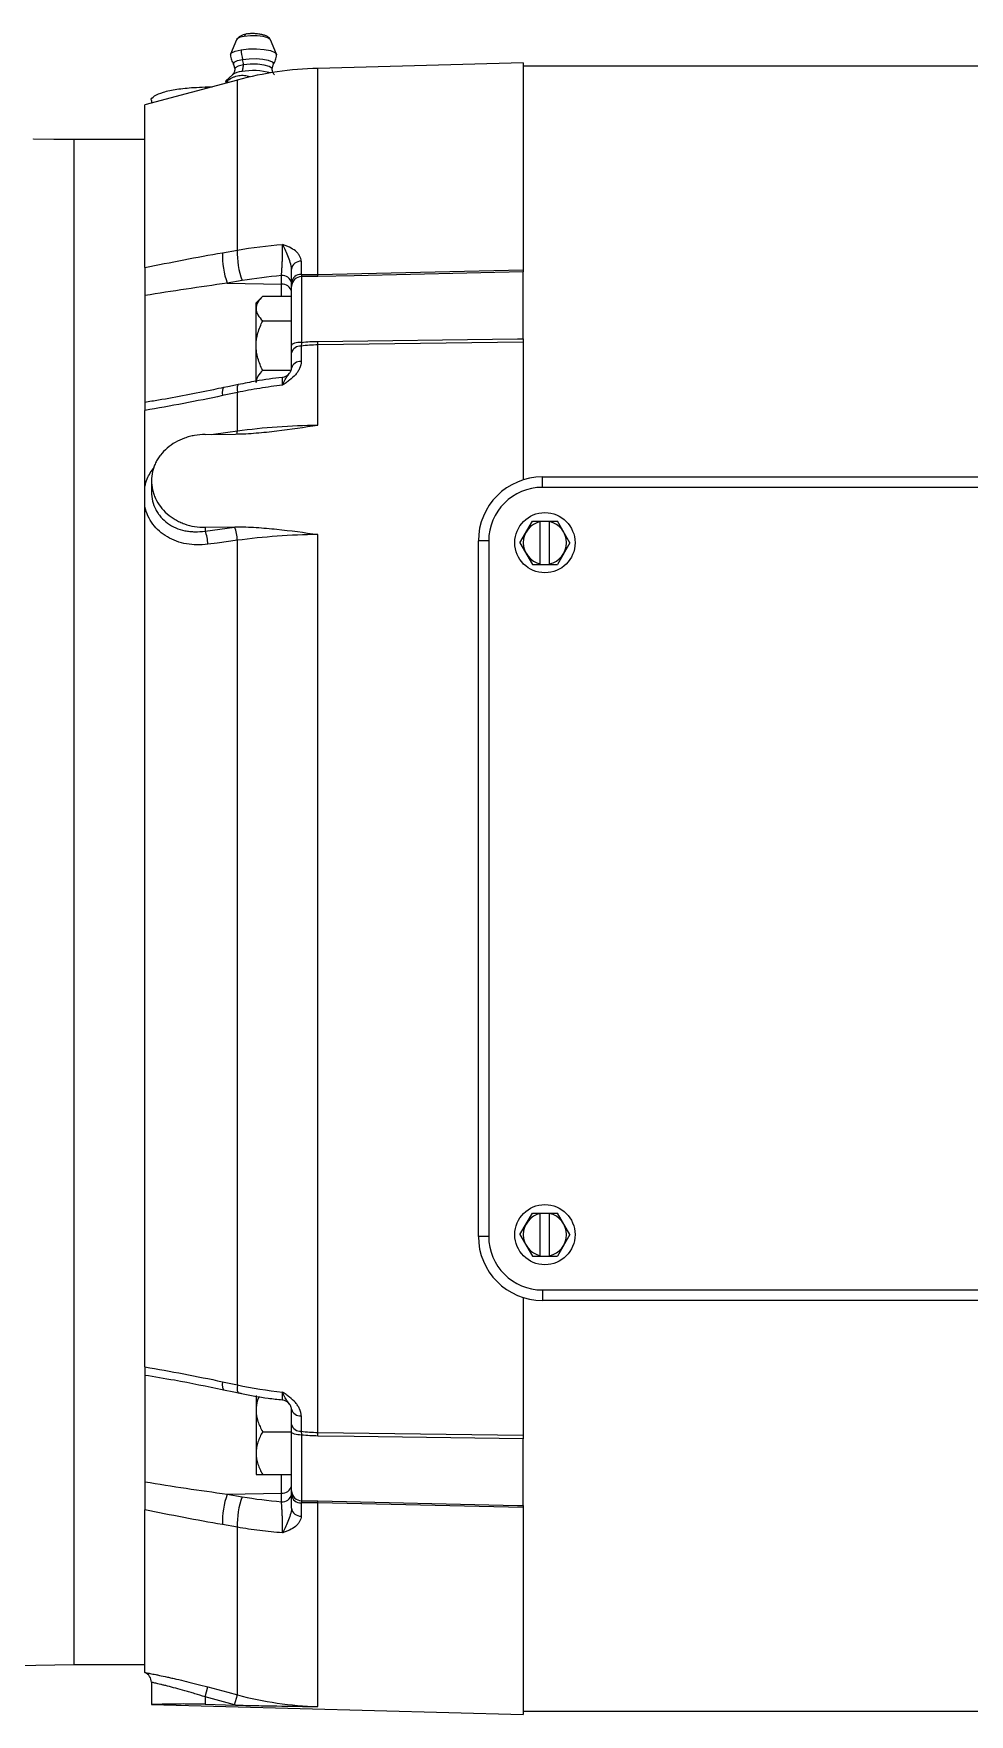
# Model space of a CAD drawing. Header units: inches. Extents: x -17.7 to 12.2, y -5.2 to 7.1.
# Drawn here: x -8.68 to -3.26, y -4.77 to 4.94 of the extents above; entities that cross this region are included whole.
import ezdxf

# ---------------------------------------------------------------- set-up
doc = ezdxf.new("R2010")
doc.units = ezdxf.units.IN
doc.header["$MEASUREMENT"] = 0

msp = doc.modelspace()

# ---------------------------------------------------------------- linework, layer by layer
at = {"color": 7, "linetype": 'Continuous', "lineweight": 25}
for p, q in [((-7.5019, 4.9075), (-7.5366, 4.825)), ((-7.5015, 4.9084), (-7.5019, 4.9075)), ((-7.3061, 4.9075), (-7.3064, 4.9081)), ((-7.2714, 4.825), (-7.3061, 4.9075)), ((-7.5187, 4.7639), (-7.5118, 4.7387)), ((-7.2962, 4.7385), (-7.2895, 4.7636)), ((-5.844, 4.7735), (-7.0321, 4.7423)), ((-5.844, 4.7735), (-5.844, 3.5783)), ((-7.4974, 4.6749), (-8.032, 4.5316)), ((-7.564, 4.6675), (-7.564, 4.657)), ((-7.5254, 4.7049), (-7.5633, 4.6696)), ((-7.5118, 4.739), (-7.5118, 4.738)), ((-7.2962, 4.7379), (-7.2962, 4.7388)), ((-0.8989, 4.7555), (-5.844, 4.7555)), ((-7.684, 4.6347), (-7.6437, 4.6357)), ((-8.032, 3.5903), (-8.032, 4.5316)), ((-7.994, 4.5564), (-7.994, 4.5418)), ((-8.6754, 4.3349), (-8.442, 4.3319)), ((-8.442, 4.3305), (-8.6752, 4.3336)), ((-8.032, 4.3319), (-8.442, 4.3319)), ((-8.032, 4.3305), (-8.442, 4.3305)), ((-7.5834, 3.6764), (-7.4974, 3.6914)), ((-7.1285, 3.6273), (-7.1285, 3.5505)), ((-7.4695, 3.515), (-7.5555, 3.5)), ((-7.5555, 3.5), (-7.2424, 3.4942)), ((-7.2424, 3.4251), (-7.2424, 3.5442)), ((-7.184, 3.5057), (-7.184, 3.5815)), ((-7.1256, 3.5382), (-7.1256, 3.1584)), ((-7.0321, 3.5509), (-5.844, 3.5783)), ((-5.844, 3.1796), (-5.844, 3.5665)), ((-8.032, 3.4941), (-8.032, 2.8107)), ((-7.3508, 3.4251), (-7.389, 3.3868)), ((-7.3508, 3.4251), (-7.184, 3.4251)), ((-7.184, 3.1399), (-7.184, 3.4811)), ((-7.389, 2.9254), (-7.389, 3.3868)), ((-7.3508, 3.2823), (-7.184, 3.2823)), ((-7.1285, 3.1365), (-7.1285, 3.0474)), ((-5.844, 3.1594), (-7.0321, 3.1434)), ((-7.0321, 2.6805), (-7.0321, 3.1434)), ((-5.844, 3.1594), (-5.844, 2.3633)), ((-7.184, 3.0089), (-7.184, 3.0969)), ((-7.3508, 2.9968), (-7.184, 2.9968)), ((-7.4974, 2.8685), (-7.5834, 2.8502)), ((-7.4974, 2.6468), (-7.4974, 2.8685)), ((-8.032, 2.3245), (-8.032, 2.765)), ((-7.684, 2.626), (-7.5078, 2.6283)), ((-7.994, 2.3586), (-7.994, 2.2939)), ((-5.734, 2.32), (-5.734, 2.38)), ((-5.734, 2.38), (-2.454, 2.38)), ((-2.454, 2.32), (-5.734, 2.32)), ((-8.032, -2.765), (-8.032, 2.2067)), ((-7.684, 2.0891), (-7.5078, 2.0914)), ((-7.684, 2.0677), (-7.513, 2.0907)), ((-7.684, 2.0891), (-7.684, 2.0677)), ((-7.0321, -3.1434), (-7.0321, 2.0477)), ((-5.8633, 2), (-5.7912, 2.125)), ((-5.7912, 2.125), (-5.6468, 2.125)), ((-5.746, 1.875), (-5.746, 2.125)), ((-5.692, 1.875), (-5.692, 2.125)), ((-5.5747, 2), (-5.6468, 2.125)), ((-7.4974, -2.8685), (-7.4974, 2.0138)), ((-6.104, -2.01), (-6.104, 2.01)), ((-6.044, 2.01), (-6.104, 2.01)), ((-6.044, 2.01), (-6.044, -2.01)), ((-5.8633, 2), (-5.7912, 1.875)), ((-5.5747, 2), (-5.6468, 1.875)), ((-5.7912, 1.875), (-5.6468, 1.875)), ((-5.8633, -2), (-5.7912, -1.875)), ((-5.7912, -1.875), (-5.6468, -1.875)), ((-5.746, -2.125), (-5.746, -1.875)), ((-5.692, -2.125), (-5.692, -1.875)), ((-5.5747, -2), (-5.6468, -1.875)), ((-6.044, -2.01), (-6.104, -2.01)), ((-5.8633, -2), (-5.7912, -2.125)), ((-5.5747, -2), (-5.6468, -2.125)), ((-5.7912, -2.125), (-5.6468, -2.125)), ((-5.734, -2.32), (-2.454, -2.32)), ((-5.734, -2.32), (-5.734, -2.38)), ((-5.844, -2.3633), (-5.844, -3.1594)), ((-2.454, -2.38), (-5.734, -2.38)), ((-8.032, -2.8107), (-8.032, -3.4941)), ((-7.5834, -2.8502), (-7.4974, -2.8685)), ((-7.389, -2.9293), (-7.389, -3.3868)), ((-7.184, -3.0969), (-7.184, -3.0089)), ((-7.1285, -3.0474), (-7.1285, -3.1365)), ((-7.3508, -3.1396), (-7.184, -3.1396)), ((-7.184, -3.4811), (-7.184, -3.1399)), ((-7.1256, -3.1584), (-7.1256, -3.5382)), ((-7.0321, -3.1434), (-5.844, -3.1594)), ((-5.844, -3.5665), (-5.844, -3.1796)), ((-7.3508, -3.3868), (-7.184, -3.3868)), ((-7.2424, -3.5442), (-7.2424, -3.3868)), ((-7.5555, -3.5), (-7.2424, -3.4942)), ((-8.032, -4.5311), (-8.032, -3.5903)), ((-7.5555, -3.5), (-7.4695, -3.515)), ((-7.184, -3.5815), (-7.184, -3.5057)), ((-7.1285, -3.5505), (-7.1285, -3.6273)), ((-5.844, -3.5783), (-7.0321, -3.5509)), ((-7.0321, -4.7282), (-7.0321, -3.5509)), ((-5.844, -3.5783), (-5.844, -4.7735)), ((-7.4974, -3.6914), (-7.5834, -3.6764)), ((-7.4974, -4.6606), (-7.4974, -3.6914)), ((-9.3418, -4.5), (-8.442, -4.4843)), ((-8.442, -4.4843), (-8.032, -4.4843)), ((-7.994, -4.5879), (-7.994, -4.7171)), ((-7.684, -4.6724), (-7.6685, -4.6146)), ((-7.513, -4.7183), (-7.4974, -4.6606)), ((-7.994, -4.7172), (-5.844, -4.7735)), ((-7.513, -4.7183), (-7.684, -4.6724)), ((-7.684, -4.6724), (-7.684, -4.7151)), ((-7.684, -4.7151), (-7.5078, -4.7197)), ((-5.844, -4.7555), (-2.966, -4.7555))]:
    msp.add_line(p, q, dxfattribs=at)
at = {"color": 8, "linetype": 'Continuous', "lineweight": 25}
for p, q in [((-7.5619, 4.6576), (-7.5619, 4.668)), ((-7.5591, 4.6694), (-7.5591, 4.6583)), ((-7.5523, 4.6602), (-7.5523, 4.6734)), ((-7.4974, 3.6914), (-7.4974, 4.6749)), ((-7.4252, 4.6946), (-7.4252, 4.6928)), ((-7.0321, 3.5509), (-7.0321, 4.7423)), ((-7.684, 4.6347), (-7.684, 4.6249)), ((-8.442, 4.3305), (-8.442, -4.4843))]:
    msp.add_line(p, q, dxfattribs=at)
at = {"color": 8, "linetype": 'Continuous', "lineweight": 25, "flags": 128}
for points in [[(-7.3064, 4.9081), (-7.3071, 4.9093), (-7.3212, 4.9185), (-7.3479, 4.9257), (-7.3832, 4.9296), (-7.4216, 4.9298), (-7.4573, 4.9261)], [(-7.5188, 4.7641), (-7.52, 4.7671), (-7.5149, 4.7775), (-7.4965, 4.7868), (-7.4669, 4.7938)], [(-7.4624, 4.762), (-7.4926, 4.7545), (-7.5094, 4.7445), (-7.5118, 4.739)], [(-7.4669, 4.7938), (-7.4297, 4.7979), (-7.3894, 4.7984), (-7.3509, 4.7953), (-7.3188, 4.789), (-7.2969, 4.7802), (-7.288, 4.77), (-7.2894, 4.7637)], [(-7.2962, 4.7388), (-7.2979, 4.7436), (-7.3134, 4.7537), (-7.3426, 4.7615), (-7.3812, 4.7659), (-7.4233, 4.766), (-7.4624, 4.762)], [(-7.5773, 2.8965), (-7.5781, 2.8963), (-7.5814, 2.8917), (-7.5835, 2.8822), (-7.5842, 2.8682), (-7.5834, 2.8502)], [(-7.491, 2.9148), (-7.492, 2.9145), (-7.4954, 2.91), (-7.4975, 2.9005), (-7.4981, 2.8865), (-7.4974, 2.8685)], [(-7.6483, 2.6265), (-7.5526, 2.6394), (-7.4974, 2.6468)], [(-7.5834, -2.8502), (-7.5842, -2.8682), (-7.5835, -2.8822), (-7.5814, -2.8917), (-7.5781, -2.8963), (-7.5773, -2.8965)], [(-7.4974, -2.8685), (-7.4981, -2.8865), (-7.4975, -2.9005), (-7.4954, -2.91), (-7.492, -2.9145), (-7.4912, -2.9148)]]:
    msp.add_lwpolyline(points, dxfattribs=at)
at = {"color": 7, "linetype": 'Continuous', "lineweight": 25, "flags": 128}
for points in [[(-7.5374, 4.8205), (-7.5314, 4.8315), (-7.5102, 4.8422), (-7.4762, 4.8503)], [(-7.4762, 4.8503), (-7.4335, 4.855), (-7.3872, 4.8555), (-7.343, 4.852), (-7.3061, 4.8447), (-7.281, 4.8347), (-7.2708, 4.823), (-7.2707, 4.8203)], [(-5.844, 3.5665), (-6.8214, 3.5438), (-7.0321, 3.5389)], [(-7.1256, 3.1584), (-7.1371, 3.158), (-7.148, 3.1569), (-7.1581, 3.1551), (-7.167, 3.1528), (-7.1742, 3.1501), (-7.1796, 3.1469), (-7.1829, 3.1435), (-7.184, 3.1399)], [(-7.0321, 3.1642), (-5.8781, 3.1792), (-5.844, 3.1796)], [(-7.4912, 2.9148), (-7.5514, 2.902), (-7.5773, 2.8965)], [(-7.4974, 2.0138), (-7.6133, 1.9982), (-7.6685, 1.9908)], [(-7.5773, -2.8965), (-7.517, -2.9093), (-7.4912, -2.9148)], [(-7.1256, -3.1584), (-7.1371, -3.158), (-7.148, -3.1569), (-7.1581, -3.1551), (-7.167, -3.1528), (-7.1742, -3.1501), (-7.1796, -3.1469), (-7.1829, -3.1435), (-7.184, -3.1399)], [(-5.844, -3.1796), (-6.8214, -3.1669), (-7.0321, -3.1642)], [(-7.0321, -3.5389), (-5.8781, -3.5657), (-5.844, -3.5665)], [(-7.6685, -4.6146), (-7.5526, -4.6457), (-7.4974, -4.6606)]]:
    msp.add_lwpolyline(points, dxfattribs=at)
at = {"color": 7, "linetype": 'Continuous', "lineweight": 25}
for centre in [(-5.719, 2), (-5.719, -2)]:
    msp.add_circle(centre, 0.174, dxfattribs=at)
at = {"color": 8, "linetype": 'Continuous', "lineweight": 25}
for centre, radius, start, end in [((-7.4603, 4.8698), 0.0564, 87.00505, 136.88709), ((-7.469, 4.6292), 0.0944, 91.98661, 126.72993), ((-7.4049, 4.3428), 0.3866, 75.05767, 100.03043), ((-7.5751, 2.6463), 0.0777, 345.99136, 0.32828)]:
    msp.add_arc(centre, radius, start, end, dxfattribs=at)
at = {"color": 7, "linetype": 'Continuous', "lineweight": 25}
for centre, radius, start, end in [((-7.5195, 4.5872), 0.0913, 115.73172, 117.70183), ((-6.9798, 2.743), 2, 91.5, 105), ((-8.6793, 4.3338), 0.00406, 357.31989, 17.0735), ((-7.1112, 3.6607), 0.4725, 178.09568, 199.88737), ((-7.0249, 3.6758), 0.4728, 178.11163, 199.87954), ((-7.1313, 3.5742), 0.0532, 86.92565, 172.11005), ((-7.236, 3.4915), 0.053, 11.12694, 96.92386), ((-7.1317, 3.4978), 0.0528, 86.43418, 171.40024), ((-7.1255, 3.4797), 0.0585, 90.06177, 178.58997), ((-7.572, 3.5449), 0.5399, 359.36365, 0.63635), ((-7.236, 3.4415), 0.053, 11.12694, 96.92386), ((-7.1339, 3.0854), 0.0514, 83.89071, 167.10621), ((-8.6927, 3.1538), 1.6606, 359.64133, 0.35867), ((-7.1344, 2.9966), 0.0511, 83.37436, 166.06799), ((-7.244, 3.0156), 0.06, 276.05232, 324.8826), ((-5.734, 2.01), 0.37, 90, 180), ((-5.734, 2.01), 0.31, 90, 180), ((-7.8692, 1.9903), 0.2007, 0.14997, 22.68735), ((-7.6982, 2.0133), 0.2007, 0.14083, 22.6849), ((-5.719, 2), 0.125, 102.4742, 257.5258), ((-5.719, 2), 0.125, 282.4742, 77.5258), ((-5.719, -2), 0.125, 102.4742, 257.5258), ((-5.719, -2), 0.125, 282.4742, 77.5258), ((-5.734, -2.01), 0.37, 180, 270), ((-5.734, -2.01), 0.31, 180, 270), ((-7.244, -3.0156), 0.06, 35.25617, 83.78918), ((-7.1344, -2.9966), 0.0511, 193.93201, 276.62564), ((-7.1339, -3.0854), 0.0514, 192.89379, 276.10929), ((-8.6927, -3.1538), 1.6606, 359.64133, 0.35867), ((-7.236, -3.4415), 0.053, 263.07614, 348.87306), ((-7.1255, -3.4797), 0.0585, 181.41003, 269.93823), ((-7.1112, -3.6607), 0.4725, 160.11263, 181.90432), ((-7.0249, -3.6758), 0.4728, 160.12046, 181.88837), ((-7.236, -3.4915), 0.053, 263.07614, 348.87306), ((-7.1317, -3.4978), 0.0528, 188.59976, 273.56582), ((-7.1313, -3.5742), 0.0532, 187.88995, 273.07435), ((-7.572, -3.5449), 0.5399, 359.36365, 0.63635), ((-8.054, -4.5879), 0.06, 359.99031, 68.73218)]:
    msp.add_arc(centre, radius, start, end, dxfattribs=at)
for points, knots in [([(-7.4478, 4.9403), (-7.4529, 4.9389), (-7.4642, 4.9358), (-7.48, 4.9286), (-7.4946, 4.919), (-7.4993, 4.9117), (-7.5018, 4.9077)], [0, 0, 0, 0, 0.188323, 0.415232, 0.685518, 1, 1, 1, 1]), ([(-7.3075, 4.9097), (-7.309, 4.9122), (-7.3125, 4.9184), (-7.3234, 4.9263), (-7.34, 4.9337), (-7.3616, 4.9392), (-7.3858, 4.9425), (-7.4095, 4.9434), (-7.4306, 4.9427), (-7.4423, 4.941), (-7.4478, 4.9403)], [0, 0, 0, 0, 0.084191, 0.209318, 0.346545, 0.490252, 0.633331, 0.768863, 0.89185, 1, 1, 1, 1]), ([(-7.4441, 4.9407), (-7.4447, 4.9409), (-7.446, 4.9412), (-7.4471, 4.9403), (-7.4477, 4.9399)], [0, 0, 0, 0, 0.44854, 1, 1, 1, 1]), ([(-7.5374, 4.8205), (-7.5359, 4.8105), (-7.5328, 4.7906), (-7.5234, 4.7728), (-7.5187, 4.7639)], [0, 0, 0, 0, 0.5010564, 1, 1, 1, 1]), ([(-7.4722, 4.7235), (-7.4692, 4.7277), (-7.4667, 4.7334), (-7.4632, 4.7468), (-7.4624, 4.7544), (-7.4624, 4.762)], [0, 0, 0, 0, 0.5, 0.5, 1, 1, 1, 1]), ([(-7.2895, 4.7636), (-7.2847, 4.7725), (-7.2753, 4.7903), (-7.2722, 4.8103), (-7.2707, 4.8203)], [0, 0, 0, 0, 0.498073, 1, 1, 1, 1]), ([(-7.5628, 4.669), (-7.5629, 4.6693), (-7.5633, 4.6704), (-7.5637, 4.6688), (-7.564, 4.6676)], [0, 0, 0, 0, 0.2480771, 1, 1, 1, 1]), ([(-7.5523, 4.6734), (-7.5422, 4.6802), (-7.5319, 4.6861), (-7.516, 4.6931), (-7.5107, 4.6951), (-7.4998, 4.6985), (-7.4943, 4.6998), (-7.4777, 4.7026), (-7.467, 4.7028), (-7.4458, 4.7005), (-7.4353, 4.698), (-7.4252, 4.6946)], [0, 0, 0, 0, 0.25, 0.25, 0.375, 0.375, 0.5, 0.5, 0.75, 0.75, 1, 1, 1, 1]), ([(-7.5118, 4.7387), (-7.5125, 4.732), (-7.5139, 4.7186), (-7.5215, 4.7095), (-7.5254, 4.7049)], [0, 0, 0, 0, 0.4979894, 1, 1, 1, 1]), ([(-7.2827, 4.7049), (-7.2864, 4.7093), (-7.2938, 4.7179), (-7.2954, 4.7317), (-7.2962, 4.7385)], [0, 0, 0, 0, 0.50831, 1, 1, 1, 1]), ([(-7.9936, 4.5564), (-7.9937, 4.5566), (-7.9995, 4.5659), (-7.9787, 4.5835), (-7.9299, 4.6058), (-7.8494, 4.6223), (-7.763, 4.6317), (-7.7061, 4.6338), (-7.684, 4.6347)], [0, 0, 0, 0, 0.0048411, 0.2194034, 0.4339655, 0.6486821, 0.8633351, 1, 1, 1, 1]), ([(-8.442, 4.3305), (-8.442, 4.3306), (-8.442, 4.3307), (-8.442, 4.3308), (-8.442, 4.3309), (-8.442, 4.331), (-8.442, 4.3311), (-8.442, 4.3312), (-8.442, 4.3313), (-8.442, 4.3314), (-8.442, 4.3314), (-8.442, 4.3315), (-8.442, 4.3315), (-8.442, 4.3316), (-8.442, 4.3317), (-8.442, 4.3317), (-8.442, 4.3317), (-8.442, 4.3318), (-8.442, 4.3318), (-8.442, 4.3319), (-8.442, 4.3319), (-8.442, 4.3319)], [0, 0, 0, 0, 0.0000336519, 0.0000336519, 0.0000336519, 0.0000673038, 0.0000673038, 0.0000673038, 0.0001009557, 0.0001009557, 0.0001009557, 0.0001346077, 0.0001346077, 0.0001346077, 0.0001682596, 0.0001682596, 0.0001682596, 0.0002019115, 0.0002019115, 0.0002019115, 0.0002668899, 0.0002668899, 0.0002668899, 0.0002668899]), ([(-7.2424, 3.5442), (-7.2412, 3.5562), (-7.2401, 3.5707), (-7.2388, 3.5943), (-7.2383, 3.6027), (-7.2376, 3.6194), (-7.2373, 3.6278), (-7.2367, 3.6449), (-7.2365, 3.6533), (-7.2362, 3.6697), (-7.236, 3.6777), (-7.2359, 3.6928), (-7.2359, 3.6999), (-7.236, 3.7129), (-7.2361, 3.719), (-7.2363, 3.7242)], [0, 0, 0, 0, 0.25, 0.25, 0.375, 0.375, 0.5, 0.5, 0.625, 0.625, 0.75, 0.75, 0.875, 0.875, 1, 1, 1, 1]), ([(-7.1285, 3.6273), (-7.1285, 3.6385), (-7.1316, 3.6492), (-7.1402, 3.6643), (-7.1438, 3.6691), (-7.1518, 3.6782), (-7.1564, 3.6825), (-7.1713, 3.6946), (-7.1832, 3.7017), (-7.2023, 3.711), (-7.2089, 3.7139), (-7.2224, 3.7193), (-7.2294, 3.7218), (-7.2363, 3.7242)], [0, 0, 0, 0, 0.25, 0.25, 0.375, 0.375, 0.5, 0.5, 0.75, 0.75, 0.875, 0.875, 1, 1, 1, 1]), ([(-7.184, 3.5815), (-7.184, 3.5945), (-7.1872, 3.6075), (-7.1956, 3.6335), (-7.2008, 3.6464), (-7.2112, 3.6714), (-7.2164, 3.6835), (-7.224, 3.7002), (-7.2265, 3.7055), (-7.2314, 3.7154), (-7.2339, 3.72), (-7.2363, 3.7242)], [0, 0, 0, 0, 0.25, 0.25, 0.5, 0.5, 0.75, 0.75, 0.875, 0.875, 1, 1, 1, 1]), ([(-8.032, 3.5903), (-8.032, 3.5847), (-8.032, 3.5782), (-8.032, 3.5639), (-8.032, 3.5559), (-8.032, 3.5393), (-8.032, 3.5305), (-8.032, 3.5124), (-8.032, 3.5033), (-8.032, 3.4941)], [0, 0, 0, 0, 0.25, 0.25, 0.5, 0.5, 0.75, 0.75, 1, 1, 1, 1]), ([(-7.184, 3.4811), (-7.184, 3.4837), (-7.184, 3.4871), (-7.184, 3.4952), (-7.184, 3.5001), (-7.184, 3.5057)], [0, 0, 0, 0, 0.5, 0.5, 1, 1, 1, 1]), ([(-7.3508, 3.4251), (-7.3619, 3.4139), (-7.3715, 3.4024), (-7.3816, 3.3846), (-7.3843, 3.3786), (-7.388, 3.3663), (-7.389, 3.3599), (-7.389, 3.3537)], [0, 0, 0, 0, 0.5, 0.5, 0.75, 0.75, 1, 1, 1, 1]), ([(-7.389, 3.3537), (-7.389, 3.3413), (-7.3852, 3.3291), (-7.3715, 3.305), (-7.3619, 3.2935), (-7.3508, 3.2823)], [0, 0, 0, 0, 0.5, 0.5, 1, 1, 1, 1]), ([(-7.389, 3.1396), (-7.389, 3.1646), (-7.3851, 3.189), (-7.3749, 3.225), (-7.3708, 3.2369), (-7.3614, 3.26), (-7.3563, 3.2712), (-7.3508, 3.2823)], [0, 0, 0, 0, 0.5, 0.5, 0.75, 0.75, 1, 1, 1, 1]), ([(-7.3508, 2.9968), (-7.3563, 3.0079), (-7.3615, 3.0193), (-7.3708, 3.0424), (-7.3749, 3.0541), (-7.3817, 3.0779), (-7.3844, 3.0899), (-7.388, 3.1145), (-7.389, 3.1271), (-7.389, 3.1396)], [0, 0, 0, 0, 0.25, 0.25, 0.5, 0.5, 0.75, 0.75, 1, 1, 1, 1]), ([(-7.184, 3.0969), (-7.184, 3.1032), (-7.184, 3.1099), (-7.184, 3.1243), (-7.184, 3.132), (-7.184, 3.1399)], [0, 0, 0, 0, 0.5, 0.5, 1, 1, 1, 1]), ([(-7.1285, 3.0474), (-7.1285, 3.034), (-7.1316, 3.0208), (-7.1402, 3.0014), (-7.1438, 2.995), (-7.1518, 2.9827), (-7.1564, 2.9768), (-7.1713, 2.9596), (-7.1832, 2.9489), (-7.2023, 2.9338), (-7.2089, 2.929), (-7.2224, 2.9195), (-7.2294, 2.9149), (-7.2363, 2.9103)], [0, 0, 0, 0, 0.25, 0.25, 0.375, 0.375, 0.5, 0.5, 0.75, 0.75, 0.875, 0.875, 1, 1, 1, 1]), ([(-7.2375, 2.9559), (-7.2884, 2.9495), (-7.3738, 2.9388), (-7.4571, 2.921), (-7.4909, 2.9138)], [0, 0, 0, 0, 0.595243, 1, 1, 1, 1]), ([(-7.3508, 2.9968), (-7.3619, 2.9856), (-7.3715, 2.9742), (-7.3816, 2.9564), (-7.3843, 2.9503), (-7.388, 2.938), (-7.389, 2.9317), (-7.389, 2.9254)], [0, 0, 0, 0, 0.5, 0.5, 0.75, 0.75, 1, 1, 1, 1]), ([(-7.194, 2.983), (-7.1927, 2.9848), (-7.1867, 2.9927), (-7.1852, 3.0018), (-7.184, 3.0089)], [0, 0, 0, 0, 0.22928, 1, 1, 1, 1]), ([(-7.5773, 2.8968), (-7.5966, 2.8927), (-7.7218, 2.8658), (-7.8735, 2.8362), (-8.0058, 2.8155), (-8.0321, 2.8114)], [0, 0, 0, 0, 0.127614, 0.826479, 1, 1, 1, 1]), ([(-7.2363, 2.9103), (-7.2803, 2.9054), (-7.3241, 2.8995), (-7.4112, 2.8855), (-7.4545, 2.8775), (-7.4974, 2.8685)], [0, 0, 0, 0, 0.5, 0.5, 1, 1, 1, 1]), ([(-8.032, 2.8107), (-8.032, 2.8109), (-8.032, 2.81), (-8.032, 2.8062), (-8.032, 2.8033), (-8.032, 2.7954), (-8.032, 2.7905), (-8.032, 2.779), (-8.032, 2.7723), (-8.032, 2.765)], [0, 0, 0, 0, 0.25, 0.25, 0.5, 0.5, 0.75, 0.75, 1, 1, 1, 1]), ([(-7.684, 2.626), (-7.7045, 2.6257), (-7.7246, 2.6238), (-7.7543, 2.6185), (-7.7641, 2.6163), (-7.7836, 2.6112), (-7.7932, 2.6081), (-7.8214, 2.598), (-7.8392, 2.5898), (-7.8729, 2.5705), (-7.8888, 2.5593), (-7.9174, 2.5349), (-7.9303, 2.5216), (-7.9473, 2.4998), (-7.9525, 2.4923), (-7.9621, 2.4769), (-7.9665, 2.469), (-7.9743, 2.4528), (-7.9777, 2.4445), (-7.9836, 2.4278), (-7.9861, 2.4193), (-7.992, 2.3937), (-7.994, 2.3763), (-7.994, 2.3409), (-7.992, 2.3234), (-7.9861, 2.2975), (-7.9836, 2.289), (-7.9778, 2.272), (-7.9743, 2.2636), (-7.9626, 2.239), (-7.9531, 2.2234), (-7.9307, 2.194), (-7.9176, 2.18), (-7.889, 2.1549), (-7.8734, 2.1437), (-7.848, 2.1288), (-7.8392, 2.1242), (-7.8213, 2.1159), (-7.8122, 2.1121), (-7.7842, 2.1021), (-7.7648, 2.097), (-7.7247, 2.0903), (-7.7045, 2.0888), (-7.684, 2.0891)], [0, 0, 0, 0, 0.0625, 0.0625, 0.09375, 0.09375, 0.125, 0.125, 0.1875, 0.1875, 0.25, 0.25, 0.3125, 0.3125, 0.34375, 0.34375, 0.375, 0.375, 0.40625, 0.40625, 0.4375, 0.4375, 0.5, 0.5, 0.5625, 0.5625, 0.59375, 0.59375, 0.625, 0.625, 0.6875, 0.6875, 0.75, 0.75, 0.8125, 0.8125, 0.84375, 0.84375, 0.875, 0.875, 0.9375, 0.9375, 1, 1, 1, 1]), ([(-7.5078, 2.6283), (-7.4678, 2.6289), (-7.4279, 2.6311), (-7.3482, 2.6376), (-7.3085, 2.6418), (-7.1897, 2.6563), (-7.1109, 2.6683), (-7.0321, 2.6805)], [0, 0, 0, 0, 0.25, 0.25, 0.5, 0.5, 1, 1, 1, 1]), ([(-7.4974, 2.6468), (-7.4214, 2.657), (-7.3442, 2.6649), (-7.189, 2.6762), (-7.1108, 2.6795), (-7.0321, 2.6805)], [0, 0, 0, 0, 0.5, 0.5, 1, 1, 1, 1]), ([(-8.032, 2.2067), (-8.032, 2.2265), (-8.032, 2.2464), (-8.032, 2.2857), (-8.032, 2.305), (-8.032, 2.3245)], [0, 0, 0, 0, 0.5, 0.5, 1, 1, 1, 1]), ([(-7.6685, 1.9908), (-7.7105, 1.9852), (-7.7515, 1.9859), (-7.8115, 1.9968), (-7.8308, 2.0019), (-7.8675, 2.0153), (-7.8851, 2.0235), (-7.9185, 2.0431), (-7.9339, 2.0542), (-7.962, 2.0789), (-7.9746, 2.0925), (-7.9971, 2.1223), (-8.0065, 2.1381), (-8.0219, 2.1712), (-8.0279, 2.1886), (-8.032, 2.2067)], [0, 0, 0, 0, 0.25, 0.25, 0.375, 0.375, 0.5, 0.5, 0.625, 0.625, 0.75, 0.75, 0.875, 0.875, 1, 1, 1, 1]), ([(-7.5078, 2.0914), (-7.4678, 2.0919), (-7.4279, 2.0906), (-7.3482, 2.0857), (-7.3085, 2.0822), (-7.1897, 2.0698), (-7.1109, 2.0589), (-7.0321, 2.0477)], [0, 0, 0, 0, 0.25, 0.25, 0.5, 0.5, 1, 1, 1, 1]), ([(-7.0321, 2.0477), (-7.1108, 2.0467), (-7.1894, 2.0433), (-7.3446, 2.032), (-7.4214, 2.024), (-7.4974, 2.0138)], [0, 0, 0, 0, 0.5, 0.5, 1, 1, 1, 1]), ([(-8.0321, -2.8117), (-7.9752, -2.8209), (-7.8235, -2.8455), (-7.6719, -2.8772), (-7.5773, -2.8969)], [0, 0, 0, 0, 0.375219, 1, 1, 1, 1]), ([(-8.032, -2.765), (-8.032, -2.7724), (-8.032, -2.7789), (-8.032, -2.7904), (-8.032, -2.7954), (-8.032, -2.8032), (-8.032, -2.8062), (-8.032, -2.81), (-8.032, -2.8109), (-8.032, -2.8107)], [0, 0, 0, 0, 0.25, 0.25, 0.5, 0.5, 0.75, 0.75, 1, 1, 1, 1]), ([(-7.4912, -2.9145), (-7.4853, -2.9158), (-7.4288, -2.9284), (-7.3443, -2.9433), (-7.2647, -2.9519), (-7.2374, -2.9548)], [0, 0, 0, 0, 0.070879, 0.680301, 1, 1, 1, 1]), ([(-7.1285, -3.0474), (-7.1285, -3.034), (-7.1316, -3.0208), (-7.1402, -3.0014), (-7.1438, -2.995), (-7.1518, -2.9827), (-7.1564, -2.9768), (-7.1713, -2.9596), (-7.1832, -2.9489), (-7.2023, -2.9338), (-7.2089, -2.929), (-7.2224, -2.9195), (-7.2294, -2.9149), (-7.2363, -2.9103)], [0, 0, 0, 0, 0.25, 0.25, 0.375, 0.375, 0.5, 0.5, 0.75, 0.75, 0.875, 0.875, 1, 1, 1, 1]), ([(-7.3717, -2.9362), (-7.373, -2.9387), (-7.3829, -2.959), (-7.3881, -2.9864), (-7.3888, -3.0108), (-7.389, -3.0159)], [0, 0, 0, 0, 0.101403, 0.809315, 1, 1, 1, 1]), ([(-7.184, -3.0089), (-7.1852, -3.0018), (-7.187, -2.992), (-7.1935, -2.9836), (-7.1953, -2.9812)], [0, 0, 0, 0, 0.716313, 1, 1, 1, 1]), ([(-7.389, -3.0159), (-7.389, -3.0374), (-7.3852, -3.0586), (-7.3715, -3.1003), (-7.3619, -3.1202), (-7.3508, -3.1396)], [0, 0, 0, 0, 0.5, 0.5, 1, 1, 1, 1]), ([(-7.184, -3.1399), (-7.184, -3.132), (-7.184, -3.1244), (-7.184, -3.11), (-7.184, -3.1032), (-7.184, -3.0969)], [0, 0, 0, 0, 0.5, 0.5, 1, 1, 1, 1]), ([(-7.3508, -3.1396), (-7.3619, -3.1589), (-7.3715, -3.1788), (-7.3816, -3.2096), (-7.3843, -3.22), (-7.388, -3.2414), (-7.389, -3.2524), (-7.389, -3.2632)], [0, 0, 0, 0, 0.5, 0.5, 0.75, 0.75, 1, 1, 1, 1]), ([(-7.389, -3.2632), (-7.389, -3.2847), (-7.3852, -3.3058), (-7.3715, -3.3475), (-7.3619, -3.3674), (-7.3508, -3.3868)], [0, 0, 0, 0, 0.5, 0.5, 1, 1, 1, 1]), ([(-7.389, -3.3868), (-7.389, -3.3868), (-7.3851, -3.3868), (-7.3749, -3.3868), (-7.3708, -3.3868), (-7.3614, -3.3868), (-7.3563, -3.3868), (-7.3508, -3.3868)], [0, 0, 0, 0, 0.5, 0.5, 0.75, 0.75, 1, 1, 1, 1]), ([(-8.032, -3.4941), (-8.032, -3.5033), (-8.032, -3.5126), (-8.032, -3.5305), (-8.032, -3.5392), (-8.032, -3.556), (-8.032, -3.5638), (-8.032, -3.5781), (-8.032, -3.5847), (-8.032, -3.5903)], [0, 0, 0, 0, 0.25, 0.25, 0.5, 0.5, 0.75, 0.75, 1, 1, 1, 1]), ([(-7.184, -3.5057), (-7.184, -3.5001), (-7.184, -3.4953), (-7.184, -3.4871), (-7.184, -3.4837), (-7.184, -3.4811)], [0, 0, 0, 0, 0.5, 0.5, 1, 1, 1, 1]), ([(-7.2363, -3.7242), (-7.2361, -3.7189), (-7.236, -3.713), (-7.2359, -3.7), (-7.2359, -3.6928), (-7.236, -3.6777), (-7.2362, -3.6698), (-7.2365, -3.6533), (-7.2367, -3.6448), (-7.2373, -3.6279), (-7.2376, -3.6193), (-7.2384, -3.6025), (-7.2388, -3.5944), (-7.2397, -3.5786), (-7.2402, -3.5709), (-7.2413, -3.5568), (-7.2418, -3.5502), (-7.2424, -3.5442)], [0, 0, 0, 0, 0.125, 0.125, 0.25, 0.25, 0.375, 0.375, 0.5, 0.5, 0.625, 0.625, 0.75, 0.75, 0.875, 0.875, 1, 1, 1, 1]), ([(-7.184, -3.5815), (-7.184, -3.5945), (-7.1872, -3.6075), (-7.1956, -3.6335), (-7.2008, -3.6464), (-7.2112, -3.6714), (-7.2164, -3.6835), (-7.224, -3.7002), (-7.2265, -3.7055), (-7.2314, -3.7154), (-7.2339, -3.72), (-7.2363, -3.7242)], [0, 0, 0, 0, 0.25, 0.25, 0.5, 0.5, 0.75, 0.75, 0.875, 0.875, 1, 1, 1, 1]), ([(-7.2363, -3.7242), (-7.2803, -3.7208), (-7.3241, -3.7164), (-7.4112, -3.7055), (-7.4545, -3.6989), (-7.4974, -3.6914)], [0, 0, 0, 0, 0.5, 0.5, 1, 1, 1, 1]), ([(-7.1285, -3.6273), (-7.1285, -3.6385), (-7.1316, -3.6492), (-7.1402, -3.6643), (-7.1438, -3.6691), (-7.1518, -3.6782), (-7.1564, -3.6825), (-7.1713, -3.6946), (-7.1832, -3.7017), (-7.2023, -3.711), (-7.2089, -3.7139), (-7.2224, -3.7193), (-7.2294, -3.7218), (-7.2363, -3.7242)], [0, 0, 0, 0, 0.25, 0.25, 0.375, 0.375, 0.5, 0.5, 0.75, 0.75, 0.875, 0.875, 1, 1, 1, 1]), ([(-8.032, -4.5311), (-8.03, -4.5315), (-8.0275, -4.532), (-8.0216, -4.5331), (-8.0181, -4.5338), (-8.0065, -4.536), (-7.997, -4.5379), (-7.9804, -4.5412), (-7.9745, -4.5424), (-7.9618, -4.545), (-7.955, -4.5464), (-7.9339, -4.5508), (-7.9186, -4.5541), (-7.8938, -4.5595), (-7.8853, -4.5613), (-7.8676, -4.5653), (-7.8585, -4.5674), (-7.8308, -4.5737), (-7.8116, -4.5783), (-7.7721, -4.5878), (-7.7515, -4.593), (-7.7103, -4.6035), (-7.6894, -4.609), (-7.6685, -4.6146)], [0, 0, 0, 0, 0.0625, 0.0625, 0.125, 0.125, 0.25, 0.25, 0.3125, 0.3125, 0.375, 0.375, 0.5, 0.5, 0.5625, 0.5625, 0.625, 0.625, 0.75, 0.75, 0.875, 0.875, 1, 1, 1, 1]), ([(-7.4974, -4.6606), (-7.4214, -4.681), (-7.3442, -4.6969), (-7.189, -4.7195), (-7.1108, -4.7262), (-7.0321, -4.7282)], [0, 0, 0, 0, 0.5, 0.5, 1, 1, 1, 1]), ([(-7.684, -4.7151), (-7.7188, -4.7144), (-7.7884, -4.713), (-7.8812, -4.7138), (-7.9439, -4.7154), (-7.9854, -4.7168), (-7.9906, -4.717), (-7.9936, -4.7171)], [0, 0, 0, 0, 0.214334, 0.428665, 0.643124, 0.790244, 1, 1, 1, 1]), ([(-7.5078, -4.7197), (-7.4678, -4.7208), (-7.4279, -4.7217), (-7.3482, -4.7233), (-7.3085, -4.7241), (-7.1897, -4.7261), (-7.1109, -4.7272), (-7.0321, -4.7282)], [0, 0, 0, 0, 0.25, 0.25, 0.5, 0.5, 1, 1, 1, 1])]:
    msp.add_open_spline(points, degree=3, knots=knots, dxfattribs=at)
at = {"color": 8, "linetype": 'Continuous', "lineweight": 25}
for points, knots in [([(-7.4477, 4.9399), (-7.449, 4.9393), (-7.4518, 4.9381), (-7.4552, 4.9331), (-7.4566, 4.9284), (-7.4573, 4.9261)], [0, 0, 0, 0, 0.303018, 0.659176, 1, 1, 1, 1]), ([(-7.2363, 2.9103), (-7.2361, 2.92), (-7.2358, 2.9393), (-7.2362, 2.9545), (-7.237, 2.9545), (-7.2373, 2.9545)], [0, 0, 0, 0, 0.36945, 0.742261, 1, 1, 1, 1]), ([(-7.2363, 2.9103), (-7.2363, 2.9105), (-7.2336, 2.9168), (-7.2286, 2.9283), (-7.2191, 2.9469), (-7.2069, 2.965), (-7.1984, 2.9769), (-7.194, 2.983)], [0, 0, 0, 0, 0.003481, 0.188917, 0.364724, 0.676241, 1, 1, 1, 1]), ([(-8.032, 2.3245), (-8.0282, 2.3399), (-8.0185, 2.379), (-7.994, 2.4142), (-7.9791, 2.4355)], [0, 0, 0, 0, 0.39436, 1, 1, 1, 1]), ([(-7.994, 2.2939), (-7.994, 2.2758), (-7.9919, 2.2582), (-7.9836, 2.2237), (-7.9774, 2.2074), (-7.9654, 2.1843), (-7.961, 2.1768), (-7.9511, 2.1623), (-7.9457, 2.1553), (-7.9283, 2.1354), (-7.9152, 2.1235), (-7.8862, 2.1026), (-7.8701, 2.0936), (-7.8364, 2.0791), (-7.8187, 2.0735), (-7.7908, 2.0677), (-7.7813, 2.0662), (-7.7621, 2.0642), (-7.7525, 2.0636), (-7.7235, 2.0631), (-7.7039, 2.0645), (-7.684, 2.0677)], [0, 0, 0, 0, 0.125, 0.125, 0.25, 0.25, 0.3125, 0.3125, 0.375, 0.375, 0.5, 0.5, 0.625, 0.625, 0.75, 0.75, 0.8125, 0.8125, 0.875, 0.875, 1, 1, 1, 1]), ([(-7.2373, -2.9546), (-7.2372, -2.955), (-7.2364, -2.957), (-7.2359, -2.9468), (-7.2359, -2.9292), (-7.2362, -2.9147), (-7.2363, -2.9103)], [0, 0, 0, 0, 0.109384, 0.476358, 0.844003, 1, 1, 1, 1]), ([(-7.1953, -2.9812), (-7.1992, -2.9757), (-7.2073, -2.9644), (-7.2191, -2.9469), (-7.2286, -2.9283), (-7.2336, -2.9168), (-7.2363, -2.9105), (-7.2363, -2.9103)], [0, 0, 0, 0, 0.301923, 0.623499, 0.804983, 0.996406, 1, 1, 1, 1]), ([(-7.684, -4.6724), (-7.7039, -4.666), (-7.7235, -4.6599), (-7.7528, -4.651), (-7.7626, -4.6481), (-7.7817, -4.6425), (-7.7911, -4.6398), (-7.8188, -4.6319), (-7.8366, -4.627), (-7.8706, -4.6178), (-7.8864, -4.6137), (-7.9081, -4.6082), (-7.915, -4.6065), (-7.9282, -4.6033), (-7.9344, -4.6017), (-7.9517, -4.5976), (-7.9615, -4.5953), (-7.9736, -4.5925), (-7.9771, -4.5917), (-7.9832, -4.5903), (-7.9858, -4.5897), (-7.9919, -4.5883), (-7.994, -4.5879), (-7.994, -4.5879)], [0, 0, 0, 0, 0.125, 0.125, 0.1875, 0.1875, 0.25, 0.25, 0.375, 0.375, 0.5, 0.5, 0.5625, 0.5625, 0.625, 0.625, 0.75, 0.75, 0.8125, 0.8125, 0.875, 0.875, 1, 1, 1, 1])]:
    msp.add_open_spline(points, degree=3, knots=knots, dxfattribs=at)
at = {"color": 7, "linetype": 'Continuous', "lineweight": 25}
for points in [[(-7.4762, 4.8503), (-7.4753, 4.8316), (-7.472, 4.8119), (-7.4669, 4.7938)], [(-7.4624, 4.762), (-7.4624, 4.7724), (-7.464, 4.7837), (-7.4669, 4.7938)], [(-7.5619, 4.668), (-7.5635, 4.6671), (-7.5641, 4.6671), (-7.564, 4.6676)], [(-7.5523, 4.6734), (-7.555, 4.6716), (-7.5575, 4.6702), (-7.5591, 4.6694)], [(-7.4974, 3.6914), (-7.4116, 3.7065), (-7.3245, 3.7174), (-7.2363, 3.7242)], [(-8.032, 3.5903), (-7.8824, 3.6217), (-7.7329, 3.6504), (-7.5834, 3.6764)], [(-7.5555, 3.5), (-7.7143, 3.4787), (-7.8732, 3.4548), (-8.032, 3.4286)], [(-7.2424, 3.5442), (-7.319, 3.5378), (-7.3947, 3.5281), (-7.4695, 3.515)], [(-7.1285, 3.5505), (-7.0965, 3.55), (-7.0644, 3.5501), (-7.0321, 3.5509)], [(-7.1285, 3.5505), (-7.1275, 3.5449), (-7.1266, 3.5408), (-7.1256, 3.5382)], [(-7.0321, 3.5389), (-7.0634, 3.5381), (-7.0946, 3.5379), (-7.1256, 3.5382)], [(-5.844, 3.5783), (-5.844, 3.573), (-5.844, 3.5691), (-5.844, 3.5665)], [(-7.1256, 3.1584), (-7.1266, 3.1503), (-7.1275, 3.1429), (-7.1285, 3.1365)], [(-7.0321, 3.1434), (-7.0644, 3.143), (-7.0965, 3.1407), (-7.1285, 3.1365)], [(-7.1256, 3.1584), (-7.0946, 3.1618), (-7.0634, 3.1638), (-7.0321, 3.1642)], [(-5.844, 3.1796), (-5.844, 3.1721), (-5.844, 3.1654), (-5.844, 3.1594)], [(-7.5834, 2.8502), (-7.7329, 2.8183), (-7.8824, 2.79), (-8.032, 2.765)], [(-7.513, 2.0907), (-7.5113, 2.0909), (-7.5095, 2.0912), (-7.5078, 2.0914)], [(-8.032, -2.765), (-7.8824, -2.79), (-7.7329, -2.8183), (-7.5834, -2.8502)], [(-7.4974, -2.8685), (-7.4116, -2.8865), (-7.3245, -2.9005), (-7.2363, -2.9103)], [(-7.1285, -3.1365), (-7.0965, -3.1407), (-7.0644, -3.143), (-7.0321, -3.1434)], [(-7.1285, -3.1365), (-7.1275, -3.1429), (-7.1266, -3.1503), (-7.1256, -3.1584)], [(-7.0321, -3.1642), (-7.0634, -3.1638), (-7.0946, -3.1618), (-7.1256, -3.1584)], [(-5.844, -3.1594), (-5.844, -3.1654), (-5.844, -3.1721), (-5.844, -3.1796)], [(-8.032, -3.4286), (-7.8732, -3.4548), (-7.7143, -3.4787), (-7.5555, -3.5)], [(-7.5834, -3.6764), (-7.7329, -3.6504), (-7.8824, -3.6217), (-8.032, -3.5903)], [(-7.4695, -3.515), (-7.3947, -3.5281), (-7.319, -3.5378), (-7.2424, -3.5442)], [(-7.1256, -3.5382), (-7.1266, -3.5408), (-7.1275, -3.5449), (-7.1285, -3.5505)], [(-7.0321, -3.5509), (-7.0644, -3.5501), (-7.0965, -3.55), (-7.1285, -3.5505)], [(-7.1256, -3.5382), (-7.0946, -3.5379), (-7.0634, -3.5381), (-7.0321, -3.5389)], [(-5.844, -3.5665), (-5.844, -3.5691), (-5.844, -3.573), (-5.844, -3.5783)], [(-7.5078, -4.7197), (-7.5095, -4.7193), (-7.5113, -4.7188), (-7.513, -4.7183)]]:
    msp.add_open_spline(points, degree=3, dxfattribs=at)

doc.saveas('drawing.dxf')
